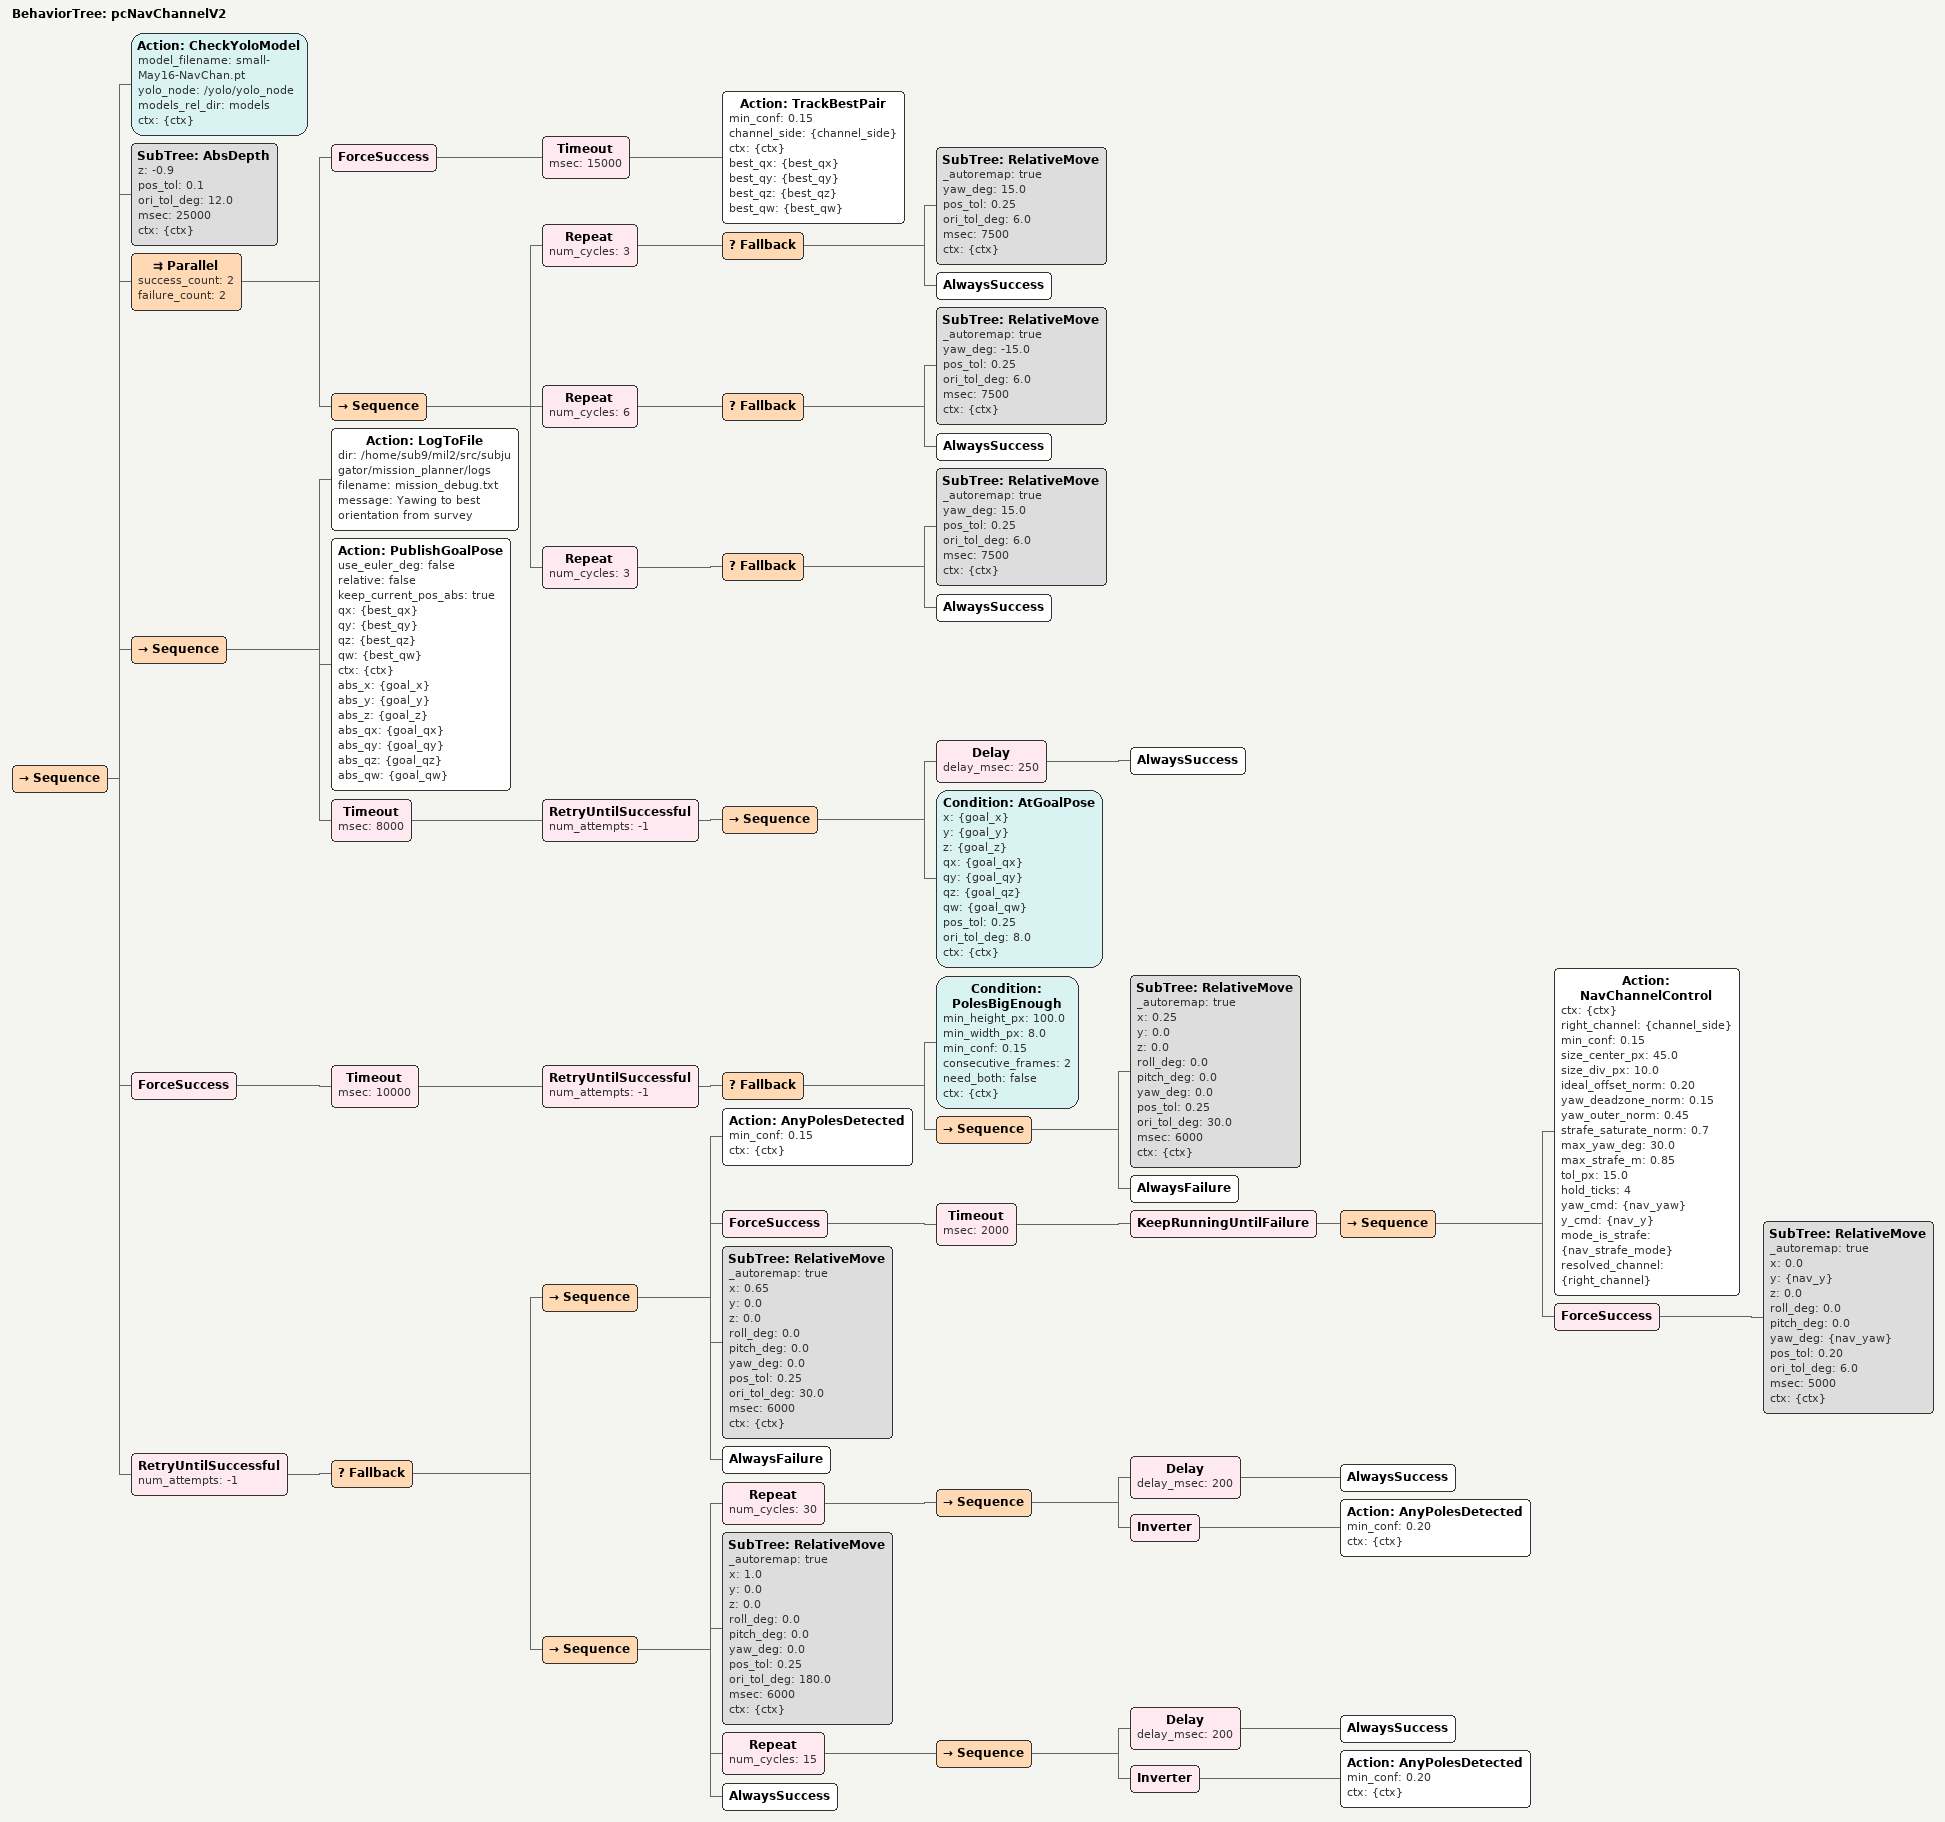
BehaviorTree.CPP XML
<root BTCPP_format="4" main_tree_to_execute="pcNavChannelV2">
  <BehaviorTree ID="pcNavChannelV2">
    <Sequence>

      <!-- 0) Load YOLO model -->
      <Action ID="CheckYoloModel"
              model_filename="small-May16-NavChan.pt"
              yolo_node="/yolo/yolo_node"
              models_rel_dir="models"
              ctx="{ctx}"/>

      <!-- 0b) Dive to operating depth (absolute) -->
      <SubTree ID="AbsDepth"
               z="-0.9" pos_tol="0.1" ori_tol_deg="12.0" msec="25000"
               ctx="{ctx}"/>

      <Parallel success_count="2" failure_count="2">

        <ForceSuccess>
          <Timeout msec="15000">
            <Action ID="TrackBestPair"
                    min_conf="0.15"
                    channel_side="{channel_side}"
                    ctx="{ctx}"
                    best_qx="{best_qx}" best_qy="{best_qy}"
                    best_qz="{best_qz}" best_qw="{best_qw}"/>
          </Timeout>
        </ForceSuccess>

        <Sequence>
          <Repeat num_cycles="3">
            <Fallback>
              <SubTree ID="RelativeMove" _autoremap="true"
                       yaw_deg="15.0" pos_tol="0.25" ori_tol_deg="6.0" msec="7500" ctx="{ctx}"/>
              <AlwaysSuccess/>
            </Fallback>
          </Repeat>
          <Repeat num_cycles="6">
            <Fallback>
              <SubTree ID="RelativeMove" _autoremap="true"
                       yaw_deg="-15.0" pos_tol="0.25" ori_tol_deg="6.0" msec="7500" ctx="{ctx}"/>
              <AlwaysSuccess/>
            </Fallback>
          </Repeat>
          <Repeat num_cycles="3">
            <Fallback>
              <SubTree ID="RelativeMove" _autoremap="true"
                       yaw_deg="15.0" pos_tol="0.25" ori_tol_deg="6.0" msec="7500" ctx="{ctx}"/>
              <AlwaysSuccess/>
            </Fallback>
          </Repeat>
        </Sequence>

      </Parallel>

      <!-- 2) Yaw to the best orientation TrackBestPair recorded. Position is
           kept; only heading changes. -->
      <Sequence>
        <Action ID="LogToFile"
                dir="/home/sub9/mil2/src/subjugator/mission_planner/logs"
                filename="mission_debug.txt"
                message="Yawing to best orientation from survey"/>
        <Action ID="PublishGoalPose"
                use_euler_deg="false" relative="false" keep_current_pos_abs="true"
                qx="{best_qx}" qy="{best_qy}" qz="{best_qz}" qw="{best_qw}"
                ctx="{ctx}"
                abs_x="{goal_x}" abs_y="{goal_y}" abs_z="{goal_z}"
                abs_qx="{goal_qx}" abs_qy="{goal_qy}" abs_qz="{goal_qz}" abs_qw="{goal_qw}"/>
        <Timeout msec="8000">
          <RetryUntilSuccessful num_attempts="-1">
            <Sequence>
              <Delay delay_msec="250"><AlwaysSuccess/></Delay>
              <Condition ID="AtGoalPose"
                         x="{goal_x}" y="{goal_y}" z="{goal_z}"
                         qx="{goal_qx}" qy="{goal_qy}" qz="{goal_qz}" qw="{goal_qw}"
                         pos_tol="0.25" ori_tol_deg="8.0" ctx="{ctx}"/>
            </Sequence>
          </RetryUntilSuccessful>
        </Timeout>
      </Sequence>

      <ForceSuccess>
        <Timeout msec="10000">
          <RetryUntilSuccessful num_attempts="-1">
            <Fallback>
              <Condition ID="PolesBigEnough"
                         min_height_px="100.0"
                         min_width_px="8.0"
                         min_conf="0.15"
                         consecutive_frames="2"
                         need_both="false"
                         ctx="{ctx}"/>
              <Sequence>
                <SubTree ID="RelativeMove" _autoremap="true"
                         x="0.25" y="0.0" z="0.0"
                         roll_deg="0.0" pitch_deg="0.0" yaw_deg="0.0"
                         pos_tol="0.25" ori_tol_deg="30.0" msec="6000" ctx="{ctx}"/>
                <AlwaysFailure/>
              </Sequence>
            </Fallback>
          </RetryUntilSuccessful>
        </Timeout>
      </ForceSuccess>

      <!-- 4) Main loop: correct alignment, push forward, repeat until the
           gate is passed (poles disappear and stay gone). -->
      <RetryUntilSuccessful num_attempts="-1">
        <Fallback>

          <Sequence>
            <Action ID="AnyPolesDetected" min_conf="0.15" ctx="{ctx}"/>

            <ForceSuccess>
              <Timeout msec="2000">
                <KeepRunningUntilFailure>
                  <Sequence>

                    <Action ID="NavChannelControl"
                            ctx="{ctx}"
                            right_channel="{channel_side}"
                            min_conf="0.15"
                            size_center_px="45.0"
                            size_div_px="10.0"
                            ideal_offset_norm="0.20"
                            yaw_deadzone_norm="0.15"
                            yaw_outer_norm="0.45"
                            strafe_saturate_norm="0.7"
                            max_yaw_deg="30.0"
                            max_strafe_m="0.85"
                            tol_px="15.0"
                            hold_ticks="4"
                            yaw_cmd="{nav_yaw}"
                            y_cmd="{nav_y}"
                            mode_is_strafe="{nav_strafe_mode}"
                            resolved_channel="{right_channel}"/>

                    <ForceSuccess>
                      <SubTree ID="RelativeMove" _autoremap="true"
                               x="0.0" y="{nav_y}" z="0.0"
                               roll_deg="0.0" pitch_deg="0.0" yaw_deg="{nav_yaw}"
                               pos_tol="0.20" ori_tol_deg="6.0" msec="5000" ctx="{ctx}"/>
                    </ForceSuccess>

                  </Sequence>
                </KeepRunningUntilFailure>
              </Timeout>
            </ForceSuccess>

            <!-- Advance through the gate -->
            <SubTree ID="RelativeMove" _autoremap="true"
                     x="0.65" y="0.0" z="0.0"
                     roll_deg="0.0" pitch_deg="0.0" yaw_deg="0.0"
                     pos_tol="0.25" ori_tol_deg="30.0" msec="6000" ctx="{ctx}"/>

            <!-- Force the outer Fallback/RetryUntilSuccessful to loop again
                 so we keep correcting-and-advancing until the gate is passed. -->
            <AlwaysFailure/>
          </Sequence>

          <Sequence>
            <Repeat num_cycles="30">
              <Sequence>
                <Delay delay_msec="200"><AlwaysSuccess/></Delay>
                <Inverter>
                  <Action ID="AnyPolesDetected" min_conf="0.20" ctx="{ctx}"/>
                </Inverter>
              </Sequence>
            </Repeat>

            <SubTree ID="RelativeMove" _autoremap="true"
                     x="1.0" y="0.0" z="0.0"
                     roll_deg="0.0" pitch_deg="0.0" yaw_deg="0.0"
                     pos_tol="0.25" ori_tol_deg="180.0" msec="6000" ctx="{ctx}"/>

            <Repeat num_cycles="15">
              <Sequence>
                <Delay delay_msec="200"><AlwaysSuccess/></Delay>
                <Inverter>
                  <Action ID="AnyPolesDetected" min_conf="0.20" ctx="{ctx}"/>
                </Inverter>
              </Sequence>
            </Repeat>

            <AlwaysSuccess/>
          </Sequence>

        </Fallback>
      </RetryUntilSuccessful>

    </Sequence>
  </BehaviorTree>
</root>
